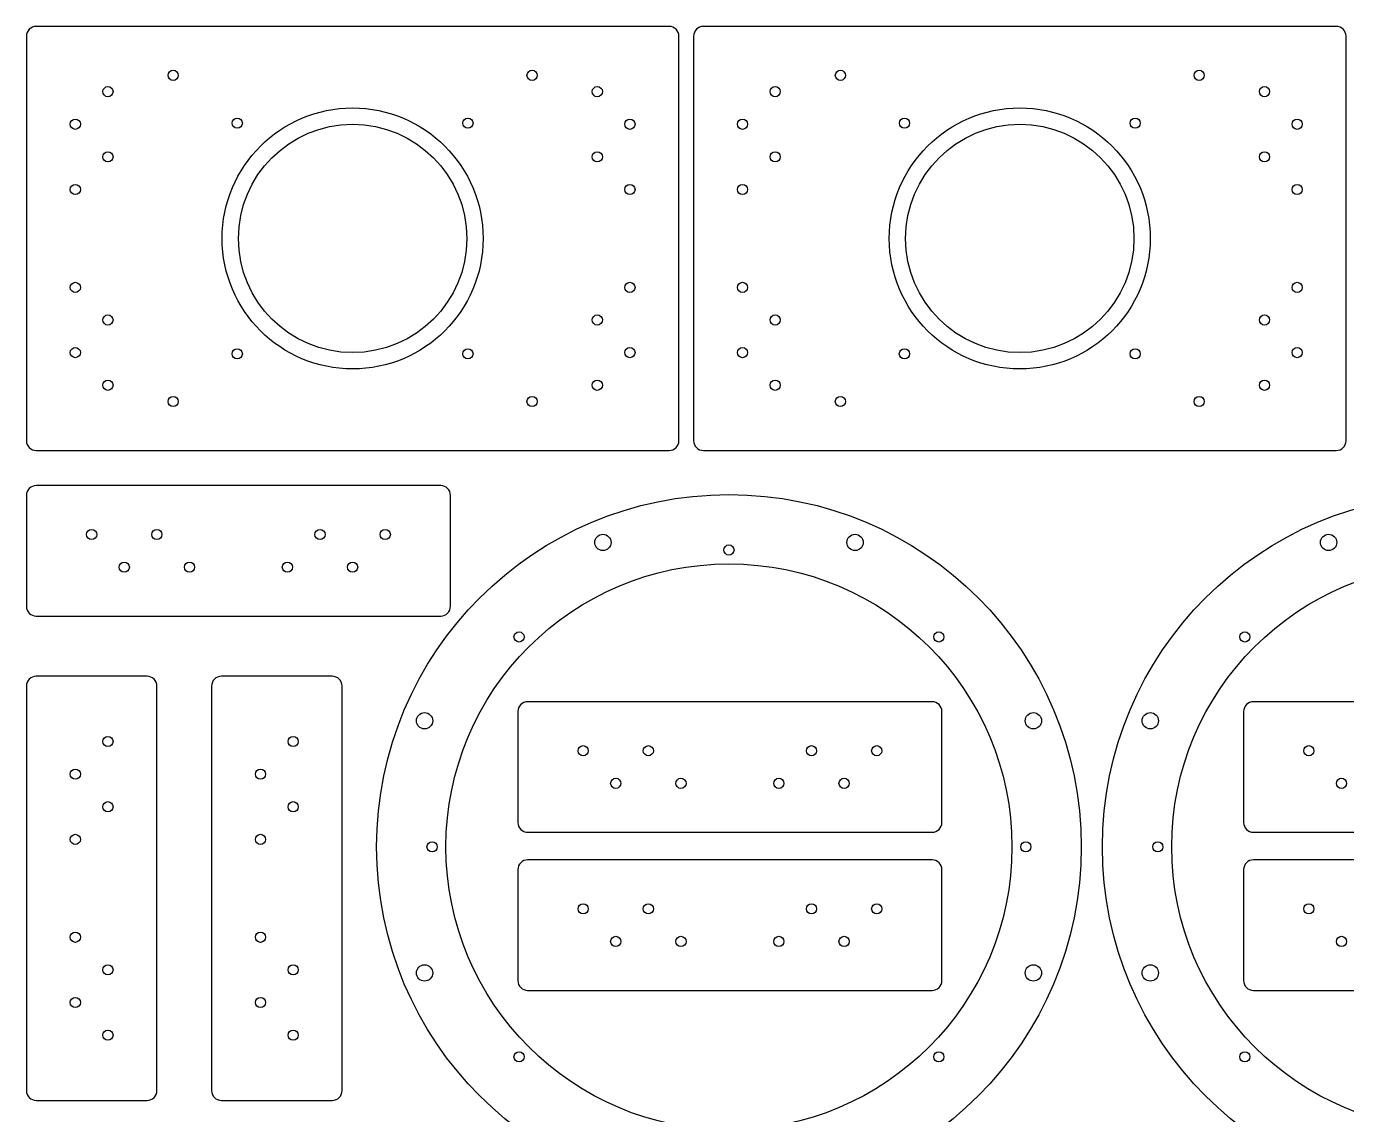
# Model space of a CAD drawing. Extents: x -101 to 1145, y -116 to 452.
# Drawn here: x -96.3 to 308.3, y 109.4 to 442.9 of the extents above; entities that cross this region are included whole.
import ezdxf

# ---------------------------------------------------------------- set-up
doc = ezdxf.new("R2010")
doc.units = 0
for name, color, linetype in [('b_Assambly_circle_and_2_parts_001_003', 7, 'CONTINUOUS'), ('b_Assambly_circle_and_2_parts_001_004', 7, 'CONTINUOUS'), ('b_plate_130x40x10_part_1_of_16_001_', 7, 'CONTINUOUS'), ('b_plate_130x40x10_part_1_of_16_001_001', 7, 'CONTINUOUS'), ('b_plate_130x40x10_part_1_of_16_001_002', 7, 'CONTINUOUS'), ('b_Plate_200x130_10_part1_and_part3_bottom_001_', 7, 'CONTINUOUS'), ('b_Plate_200x130x6_5__part2_bottom_cover_001_', 7, 'CONTINUOUS')]:
    doc.layers.add(name, color=color, linetype=linetype)

msp = doc.modelspace()

# ---------------------------------------------------------------- linework, layer by layer
at = {"layer": 'b_Assambly_circle_and_2_parts_001_003'}
for p, q in [((82.8576, 284.747, 0), (82.8576, 284.747, -10)), ((82.8576, 284.747, 0), (82.8576, 284.747, -10)), ((160.16, 284.747, 0), (160.16, 284.747, -10)), ((160.16, 284.747, 0), (160.16, 284.747, -10)), ((120.571, 282.435, 0), (120.571, 282.435, -10)), ((120.571, 282.435, 0), (120.571, 282.435, -10)), ((56.2244, 255.781, 0), (56.2244, 255.781, -10)), ((56.2244, 255.781, 0), (56.2244, 255.781, -10)), ((184.918, 255.781, 0), (184.918, 255.781, -10)), ((184.918, 255.781, 0), (184.918, 255.781, -10)), ((181.3, 235.912, -10), (57.2997, 235.912, -10)), ((181.3, 235.912), (57.2997, 235.912)), ((57.2997, 235.912, -10), (57.2997, 235.912)), ((181.3, 235.912, -10), (57.2997, 235.912, -10)), ((57.2997, 235.912, -10), (57.2997, 235.912)), ((181.3, 235.912), (57.2997, 235.912)), ((181.3, 235.912, -10), (181.3, 235.912)), ((181.3, 235.912, -10), (181.3, 235.912)), ((54.2997, 232.912, -10), (54.2997, 198.912, -10)), ((54.2997, 232.912), (54.2997, 198.912)), ((54.2997, 232.912, -10), (54.2997, 198.912, -10)), ((54.2997, 232.912, -10), (54.2997, 232.912)), ((54.2997, 232.912), (54.2997, 198.912)), ((54.2997, 232.912, -10), (54.2997, 232.912)), ((184.3, 198.912, -10), (184.3, 232.912, -10)), ((184.3, 198.912), (184.3, 232.912)), ((184.3, 198.912, -10), (184.3, 232.912, -10)), ((184.3, 232.912, -10), (184.3, 232.912)), ((184.3, 198.912), (184.3, 232.912)), ((184.3, 232.912, -10), (184.3, 232.912)), ((28.1968, 230.086, 0), (28.1968, 230.086, -10)), ((28.1968, 230.086, 0), (28.1968, 230.086, -10)), ((214.82, 230.086, 0), (214.82, 230.086, -10)), ((214.82, 230.086, 0), (214.82, 230.086, -10)), ((75.8622, 220.912, -10), (75.8622, 220.912)), ((75.8622, 220.912, -10), (75.8622, 220.912)), ((95.8622, 220.912, -10), (95.8622, 220.912)), ((95.8622, 220.912, -10), (95.8622, 220.912)), ((145.862, 220.912, -10), (145.862, 220.912)), ((145.862, 220.912, -10), (145.862, 220.912)), ((165.862, 220.912, -10), (165.862, 220.912)), ((165.862, 220.912, -10), (165.862, 220.912)), ((85.8622, 210.912, -10), (85.8622, 210.912)), ((85.8622, 210.912, -10), (85.8622, 210.912)), ((105.862, 210.912, -10), (105.862, 210.912)), ((105.862, 210.912, -10), (105.862, 210.912)), ((135.862, 210.912, -10), (135.862, 210.912)), ((135.862, 210.912, -10), (135.862, 210.912)), ((155.862, 210.912, -10), (155.862, 210.912)), ((155.862, 210.912, -10), (155.862, 210.912)), ((54.2997, 198.912, -10), (54.2997, 198.912)), ((54.2997, 198.912, -10), (54.2997, 198.912)), ((184.3, 198.912, -10), (184.3, 198.912)), ((184.3, 198.912, -10), (184.3, 198.912)), ((57.2997, 195.912, -10), (181.3, 195.912, -10)), ((57.2997, 195.912, -10), (57.2997, 195.912)), ((57.2997, 195.912), (181.3, 195.912)), ((57.2997, 195.912, -10), (181.3, 195.912, -10)), ((57.2997, 195.912, -10), (57.2997, 195.912)), ((57.2997, 195.912), (181.3, 195.912)), ((181.3, 195.912, -10), (181.3, 195.912)), ((181.3, 195.912, -10), (181.3, 195.912)), ((29.5711, 191.435, 0), (29.5711, 191.435, -10)), ((29.5711, 191.435, 0), (29.5711, 191.435, -10)), ((205.759, 191.435, 0), (205.759, 191.435, -10)), ((205.759, 191.435, 0), (205.759, 191.435, -10)), ((211.571, 191.435, 0), (211.571, 191.435, -10)), ((211.571, 191.435, 0), (211.571, 191.435, -10)), ((227.009, 191.435, 0), (227.009, 191.435, -10)), ((227.009, 191.435, 0), (227.009, 191.435, -10)), ((181.3, 187.449, -10), (57.2997, 187.449, -10)), ((181.3, 187.449), (57.2997, 187.449)), ((57.2997, 187.449, -10), (57.2997, 187.449)), ((181.3, 187.449, -10), (57.2997, 187.449, -10)), ((57.2997, 187.449, -10), (57.2997, 187.449)), ((181.3, 187.449), (57.2997, 187.449)), ((181.3, 187.449, -10), (181.3, 187.449)), ((181.3, 187.449, -10), (181.3, 187.449)), ((54.2997, 184.449, -10), (54.2997, 150.449, -10)), ((54.2997, 184.449), (54.2997, 150.449)), ((54.2997, 184.449, -10), (54.2997, 150.449, -10)), ((54.2997, 184.449, -10), (54.2997, 184.449)), ((54.2997, 184.449), (54.2997, 150.449)), ((54.2997, 184.449, -10), (54.2997, 184.449)), ((184.3, 150.449, -10), (184.3, 184.449, -10)), ((184.3, 150.449), (184.3, 184.449)), ((184.3, 150.449, -10), (184.3, 184.449, -10)), ((184.3, 184.449, -10), (184.3, 184.449)), ((184.3, 150.449), (184.3, 184.449)), ((184.3, 184.449, -10), (184.3, 184.449)), ((75.8622, 172.449, -10), (75.8622, 172.449)), ((75.8622, 172.449, -10), (75.8622, 172.449)), ((95.8622, 172.449, -10), (95.8622, 172.449)), ((95.8622, 172.449, -10), (95.8622, 172.449)), ((145.862, 172.449, -10), (145.862, 172.449)), ((145.862, 172.449, -10), (145.862, 172.449)), ((165.862, 172.449, -10), (165.862, 172.449)), ((165.862, 172.449, -10), (165.862, 172.449)), ((85.8622, 162.449, -10), (85.8622, 162.449)), ((85.8622, 162.449, -10), (85.8622, 162.449)), ((105.862, 162.449, -10), (105.862, 162.449)), ((105.862, 162.449, -10), (105.862, 162.449)), ((135.862, 162.449, -10), (135.862, 162.449)), ((135.862, 162.449, -10), (135.862, 162.449)), ((155.862, 162.449, -10), (155.862, 162.449)), ((155.862, 162.449, -10), (155.862, 162.449)), ((28.1968, 152.784, 0), (28.1968, 152.784, -10)), ((28.1968, 152.784, 0), (28.1968, 152.784, -10)), ((54.2997, 150.449, -10), (54.2997, 150.449)), ((54.2997, 150.449, -10), (54.2997, 150.449)), ((184.3, 150.449, -10), (184.3, 150.449)), ((184.3, 150.449, -10), (184.3, 150.449)), ((214.82, 152.784, 0), (214.82, 152.784, -10)), ((214.82, 152.784, 0), (214.82, 152.784, -10)), ((57.2997, 147.449, -10), (181.3, 147.449, -10)), ((57.2997, 147.449, -10), (57.2997, 147.449)), ((57.2997, 147.449), (181.3, 147.449)), ((57.2997, 147.449, -10), (181.3, 147.449, -10)), ((57.2997, 147.449, -10), (57.2997, 147.449)), ((57.2997, 147.449), (181.3, 147.449)), ((181.3, 147.449, -10), (181.3, 147.449)), ((181.3, 147.449, -10), (181.3, 147.449)), ((56.2244, 127.088, 0), (56.2244, 127.088, -10)), ((56.2244, 127.088, 0), (56.2244, 127.088, -10)), ((184.918, 127.088, 0), (184.918, 127.088, -10)), ((184.918, 127.088, 0), (184.918, 127.088, -10))]:
    msp.add_line(p, q, dxfattribs=at)
for centre, radius in [((119.009, 191.435), 108), ((119.009, 191.435), 108), ((119.009, 191.435), 108), ((119.009, 191.435), 108), ((80.3576, 284.747), 2.5), ((80.3576, 284.747), 2.5), ((80.3576, 284.747), 2.5), ((80.3576, 284.747), 2.5), ((119.009, 282.435), 1.5625), ((119.009, 282.435), 1.5625), ((119.009, 282.435), 1.5625), ((119.009, 282.435), 1.5625), ((157.66, 284.747), 2.5), ((157.66, 284.747), 2.5), ((157.66, 284.747), 2.5), ((157.66, 284.747), 2.5), ((119.009, 191.435), 86.75), ((119.009, 191.435), 86.75), ((119.009, 191.435), 86.75), ((119.009, 191.435), 86.75), ((54.6619, 255.781), 1.5625), ((54.6619, 255.781), 1.5625), ((54.6619, 255.781), 1.5625), ((54.6619, 255.781), 1.5625), ((183.355, 255.781), 1.5625), ((183.355, 255.781), 1.5625), ((183.355, 255.781), 1.5625), ((183.355, 255.781), 1.5625), ((25.6968, 230.086), 2.5), ((25.6968, 230.086), 2.5), ((25.6968, 230.086), 2.5), ((25.6968, 230.086), 2.5), ((212.32, 230.086), 2.5), ((212.32, 230.086), 2.5), ((212.32, 230.086), 2.5), ((212.32, 230.086), 2.5), ((74.2997, 220.912), 1.5625), ((74.2997, 220.912), 1.5625), ((74.2997, 220.912), 1.5625), ((74.2997, 220.912), 1.5625), ((94.2997, 220.912), 1.5625), ((94.2997, 220.912), 1.5625), ((94.2997, 220.912), 1.5625), ((94.2997, 220.912), 1.5625), ((144.3, 220.912), 1.5625), ((144.3, 220.912), 1.5625), ((144.3, 220.912), 1.5625), ((144.3, 220.912), 1.5625), ((164.3, 220.912), 1.5625), ((164.3, 220.912), 1.5625), ((164.3, 220.912), 1.5625), ((164.3, 220.912), 1.5625), ((84.2997, 210.912), 1.5625), ((84.2997, 210.912), 1.5625), ((84.2997, 210.912), 1.5625), ((84.2997, 210.912), 1.5625), ((104.3, 210.912), 1.5625), ((104.3, 210.912), 1.5625), ((104.3, 210.912), 1.5625), ((104.3, 210.912), 1.5625), ((134.3, 210.912), 1.5625), ((134.3, 210.912), 1.5625), ((134.3, 210.912), 1.5625), ((134.3, 210.912), 1.5625), ((154.3, 210.912), 1.5625), ((154.3, 210.912), 1.5625), ((154.3, 210.912), 1.5625), ((154.3, 210.912), 1.5625), ((28.0086, 191.435), 1.5625), ((28.0086, 191.435), 1.5625), ((28.0086, 191.435), 1.5625), ((28.0086, 191.435), 1.5625), ((210.009, 191.435), 1.5625), ((210.009, 191.435), 1.5625), ((210.009, 191.435), 1.5625), ((210.009, 191.435), 1.5625), ((74.2997, 172.449), 1.5625), ((74.2997, 172.449), 1.5625), ((74.2997, 172.449), 1.5625), ((74.2997, 172.449), 1.5625), ((94.2997, 172.449), 1.5625), ((94.2997, 172.449), 1.5625), ((94.2997, 172.449), 1.5625), ((94.2997, 172.449), 1.5625), ((144.3, 172.449), 1.5625), ((144.3, 172.449), 1.5625), ((144.3, 172.449), 1.5625), ((144.3, 172.449), 1.5625), ((164.3, 172.449), 1.5625), ((164.3, 172.449), 1.5625), ((164.3, 172.449), 1.5625), ((164.3, 172.449), 1.5625), ((84.2997, 162.449), 1.5625), ((84.2997, 162.449), 1.5625), ((84.2997, 162.449), 1.5625), ((84.2997, 162.449), 1.5625), ((104.3, 162.449), 1.5625), ((104.3, 162.449), 1.5625), ((104.3, 162.449), 1.5625), ((104.3, 162.449), 1.5625), ((134.3, 162.449), 1.5625), ((134.3, 162.449), 1.5625), ((134.3, 162.449), 1.5625), ((134.3, 162.449), 1.5625), ((154.3, 162.449), 1.5625), ((154.3, 162.449), 1.5625), ((154.3, 162.449), 1.5625), ((154.3, 162.449), 1.5625), ((25.6968, 152.784), 2.5), ((25.6968, 152.784), 2.5), ((25.6968, 152.784), 2.5), ((25.6968, 152.784), 2.5), ((212.32, 152.784), 2.5), ((212.32, 152.784), 2.5), ((212.32, 152.784), 2.5), ((212.32, 152.784), 2.5), ((54.6619, 127.088), 1.5625), ((54.6619, 127.088), 1.5625), ((54.6619, 127.088), 1.5625), ((54.6619, 127.088), 1.5625), ((183.355, 127.088), 1.5625), ((183.355, 127.088), 1.5625), ((183.355, 127.088), 1.5625), ((183.355, 127.088), 1.5625)]:
    msp.add_circle(centre, radius, dxfattribs=at)
for centre, start, end in [((57.2997, 232.912, -10), 90, 180), ((57.2997, 232.912), 90, 180), ((57.2997, 232.912, -10), 90, 180), ((57.2997, 232.912), 90, 180), ((181.3, 232.912, -10), 0, 90), ((181.3, 232.912), 0, 90), ((181.3, 232.912, -10), 0, 90), ((181.3, 232.912), 0, 90), ((57.2997, 198.912, -10), 180, -90), ((57.2997, 198.912, -10), 180, -90), ((57.2997, 198.912), 180, -90), ((57.2997, 198.912), 180, -90), ((181.3, 198.912, -10), -90, 0), ((181.3, 198.912, -10), -90, 0), ((181.3, 198.912), -90, 0), ((181.3, 198.912), -90, 0), ((57.2997, 184.449, -10), 90, 180), ((57.2997, 184.449), 90, 180), ((57.2997, 184.449, -10), 90, 180), ((57.2997, 184.449), 90, 180), ((181.3, 184.449, -10), 0, 90), ((181.3, 184.449), 0, 90), ((181.3, 184.449, -10), 0, 90), ((181.3, 184.449), 0, 90), ((57.2997, 150.449, -10), 180, -90), ((57.2997, 150.449, -10), 180, -90), ((57.2997, 150.449), 180, -90), ((57.2997, 150.449), 180, -90), ((181.3, 150.449, -10), -90, 0), ((181.3, 150.449, -10), -90, 0), ((181.3, 150.449), -90, 0), ((181.3, 150.449), -90, 0)]:
    msp.add_arc(centre, 3, start, end, dxfattribs=at)
at = {"layer": 'b_Assambly_circle_and_2_parts_001_004'}
for p, q in [((305.33, 284.747, 0), (305.33, 284.747, -10)), ((305.33, 284.747, 0), (305.33, 284.747, -10)), ((278.697, 255.781, 0), (278.697, 255.781, -10)), ((278.697, 255.781, 0), (278.697, 255.781, -10)), ((403.772, 235.912, -10), (279.772, 235.912, -10)), ((403.772, 235.912, 0), (279.772, 235.912, 0)), ((279.772, 235.912, -10), (279.772, 235.912, 0)), ((403.772, 235.912, -10), (279.772, 235.912, -10)), ((279.772, 235.912, -10), (279.772, 235.912, 0)), ((403.772, 235.912, 0), (279.772, 235.912, 0)), ((276.772, 232.912, -10), (276.772, 198.912, -10)), ((276.772, 232.912, 0), (276.772, 198.912, 0)), ((276.772, 232.912, -10), (276.772, 198.912, -10)), ((276.772, 232.912, -10), (276.772, 232.912, 0)), ((276.772, 232.912, 0), (276.772, 198.912, 0)), ((276.772, 232.912, -10), (276.772, 232.912, 0)), ((250.669, 230.086, 0), (250.669, 230.086, -10)), ((250.669, 230.086, 0), (250.669, 230.086, -10)), ((298.335, 220.912, -10), (298.335, 220.912, 0)), ((298.335, 220.912, -10), (298.335, 220.912, 0)), ((276.772, 198.912, -10), (276.772, 198.912, 0)), ((276.772, 198.912, -10), (276.772, 198.912, 0)), ((279.772, 195.912, -10), (403.772, 195.912, -10)), ((279.772, 195.912, -10), (279.772, 195.912, 0)), ((279.772, 195.912, 0), (403.772, 195.912, 0)), ((279.772, 195.912, -10), (403.772, 195.912, -10)), ((279.772, 195.912, -10), (279.772, 195.912, 0)), ((279.772, 195.912, 0), (403.772, 195.912, 0)), ((252.044, 191.435, 0), (252.044, 191.435, -10)), ((252.044, 191.435, 0), (252.044, 191.435, -10)), ((403.772, 187.449, -10), (279.772, 187.449, -10)), ((403.772, 187.449, 0), (279.772, 187.449, 0)), ((279.772, 187.449, -10), (279.772, 187.449, 0)), ((403.772, 187.449, -10), (279.772, 187.449, -10)), ((279.772, 187.449, -10), (279.772, 187.449, 0)), ((403.772, 187.449, 0), (279.772, 187.449, 0)), ((276.772, 184.449, -10), (276.772, 150.449, -10)), ((276.772, 184.449, 0), (276.772, 150.449, 0)), ((276.772, 184.449, -10), (276.772, 150.449, -10)), ((276.772, 184.449, -10), (276.772, 184.449, 0)), ((276.772, 184.449, 0), (276.772, 150.449, 0)), ((276.772, 184.449, -10), (276.772, 184.449, 0)), ((298.335, 172.449, -10), (298.335, 172.449, 0)), ((298.335, 172.449, -10), (298.335, 172.449, 0)), ((250.669, 152.784, 0), (250.669, 152.784, -10)), ((250.669, 152.784, 0), (250.669, 152.784, -10)), ((276.772, 150.449, -10), (276.772, 150.449, 0)), ((276.772, 150.449, -10), (276.772, 150.449, 0)), ((279.772, 147.449, -10), (403.772, 147.449, -10)), ((279.772, 147.449, -10), (279.772, 147.449, 0)), ((279.772, 147.449, 0), (403.772, 147.449, 0)), ((279.772, 147.449, -10), (403.772, 147.449, -10)), ((279.772, 147.449, -10), (279.772, 147.449, 0)), ((279.772, 147.449, 0), (403.772, 147.449, 0)), ((278.697, 127.088, 0), (278.697, 127.088, -10)), ((278.697, 127.088, 0), (278.697, 127.088, -10))]:
    msp.add_line(p, q, dxfattribs=at)
for centre, radius in [((341.481, 191.435), 108), ((341.481, 191.435), 108), ((341.481, 191.435), 108), ((341.481, 191.435), 108), ((302.83, 284.747), 2.5), ((302.83, 284.747), 2.5), ((302.83, 284.747), 2.5), ((302.83, 284.747), 2.5), ((341.481, 191.435), 86.75), ((341.481, 191.435), 86.75), ((341.481, 191.435), 86.75), ((341.481, 191.435), 86.75), ((277.135, 255.781), 1.5625), ((277.135, 255.781), 1.5625), ((277.135, 255.781), 1.5625), ((277.135, 255.781), 1.5625), ((248.169, 230.086), 2.5), ((248.169, 230.086), 2.5), ((248.169, 230.086), 2.5), ((248.169, 230.086), 2.5), ((296.772, 220.912), 1.5625), ((296.772, 220.912), 1.5625), ((296.772, 220.912), 1.5625), ((296.772, 220.912), 1.5625), ((306.772, 210.912), 1.5625), ((306.772, 210.912), 1.5625), ((306.772, 210.912), 1.5625), ((306.772, 210.912), 1.5625), ((250.481, 191.435), 1.5625), ((250.481, 191.435), 1.5625), ((250.481, 191.435), 1.5625), ((250.481, 191.435), 1.5625), ((296.772, 172.449), 1.5625), ((296.772, 172.449), 1.5625), ((296.772, 172.449), 1.5625), ((296.772, 172.449), 1.5625), ((306.772, 162.449), 1.5625), ((306.772, 162.449), 1.5625), ((306.772, 162.449), 1.5625), ((306.772, 162.449), 1.5625), ((248.169, 152.784), 2.5), ((248.169, 152.784), 2.5), ((248.169, 152.784), 2.5), ((248.169, 152.784), 2.5), ((277.135, 127.088), 1.5625), ((277.135, 127.088), 1.5625), ((277.135, 127.088), 1.5625), ((277.135, 127.088), 1.5625)]:
    msp.add_circle(centre, radius, dxfattribs=at)
for centre, start, end in [((279.772, 232.912, -10), 90, 180), ((279.772, 232.912, 0), 90, 180), ((279.772, 232.912, -10), 90, 180), ((279.772, 232.912, 0), 90, 180), ((279.772, 198.912, -10), 180, -90), ((279.772, 198.912, -10), 180, -90), ((279.772, 198.912, 0), 180, -90), ((279.772, 198.912, 0), 180, -90), ((279.772, 184.449, -10), 90, 180), ((279.772, 184.449, 0), 90, 180), ((279.772, 184.449, -10), 90, 180), ((279.772, 184.449, 0), 90, 180), ((279.772, 150.449, -10), 180, -90), ((279.772, 150.449, -10), 180, -90), ((279.772, 150.449, 0), 180, -90), ((279.772, 150.449, 0), 180, -90)]:
    msp.add_arc(centre, 3, start, end, dxfattribs=at)
at = {"layer": 'b_plate_130x40x10_part_1_of_16_001_'}
for p, q in [((-2.57408, 243.732, -10), (-36.5741, 243.732, -10)), ((-36.5741, 243.732, -10), (-36.5741, 243.732)), ((-2.57408, 243.732), (-36.5741, 243.732)), ((-2.57408, 243.732, -10), (-36.5741, 243.732, -10)), ((-36.5741, 243.732, -10), (-36.5741, 243.732)), ((-2.57408, 243.732), (-36.5741, 243.732)), ((-2.57408, 243.732, -10), (-2.57408, 243.732)), ((-2.57408, 243.732, -10), (-2.57408, 243.732)), ((-39.5741, 240.732, -10), (-39.5741, 116.732, -10)), ((-39.5741, 240.732, -10), (-39.5741, 240.732)), ((-39.5741, 240.732), (-39.5741, 116.732)), ((-39.5741, 240.732, -10), (-39.5741, 116.732, -10)), ((-39.5741, 240.732, -10), (-39.5741, 240.732)), ((-39.5741, 240.732), (-39.5741, 116.732)), ((0.42592, 116.732, -10), (0.42592, 240.732, -10)), ((0.42592, 116.732), (0.42592, 240.732)), ((0.42592, 240.732, -10), (0.42592, 240.732)), ((0.42592, 116.732, -10), (0.42592, 240.732, -10)), ((0.42592, 240.732, -10), (0.42592, 240.732)), ((0.42592, 116.732), (0.42592, 240.732)), ((-14.5741, 222.17, -10), (-14.5741, 222.17)), ((-14.5741, 222.17, -10), (-14.5741, 222.17)), ((-24.5741, 212.17, -10), (-24.5741, 212.17)), ((-24.5741, 212.17, -10), (-24.5741, 212.17)), ((-14.5741, 202.17, -10), (-14.5741, 202.17)), ((-14.5741, 202.17, -10), (-14.5741, 202.17)), ((-24.5741, 192.17, -10), (-24.5741, 192.17)), ((-24.5741, 192.17, -10), (-24.5741, 192.17)), ((-24.5741, 162.17, -10), (-24.5741, 162.17)), ((-24.5741, 162.17, -10), (-24.5741, 162.17)), ((-14.5741, 152.17, -10), (-14.5741, 152.17)), ((-14.5741, 152.17, -10), (-14.5741, 152.17)), ((-24.5741, 142.17, -10), (-24.5741, 142.17)), ((-24.5741, 142.17, -10), (-24.5741, 142.17)), ((-14.5741, 132.17, -10), (-14.5741, 132.17)), ((-14.5741, 132.17, -10), (-14.5741, 132.17)), ((-39.5741, 116.732, -10), (-39.5741, 116.732)), ((-39.5741, 116.732, -10), (-39.5741, 116.732)), ((-36.5741, 113.732, -10), (-2.57408, 113.732, -10)), ((-36.5741, 113.732, -10), (-36.5741, 113.732)), ((-36.5741, 113.732), (-2.57408, 113.732)), ((-36.5741, 113.732, -10), (-2.57408, 113.732, -10)), ((-36.5741, 113.732, -10), (-36.5741, 113.732)), ((-36.5741, 113.732), (-2.57408, 113.732)), ((-2.57408, 113.732, -10), (-2.57408, 113.732)), ((-2.57408, 113.732, -10), (-2.57408, 113.732)), ((0.42592, 116.732, -10), (0.42592, 116.732)), ((0.42592, 116.732, -10), (0.42592, 116.732))]:
    msp.add_line(p, q, dxfattribs=at)
for centre in [(-14.5741, 223.732), (-14.5741, 223.732), (-14.5741, 223.732), (-14.5741, 223.732), (-24.5741, 213.732), (-24.5741, 213.732), (-24.5741, 213.732), (-24.5741, 213.732), (-14.5741, 203.732), (-14.5741, 203.732), (-14.5741, 203.732), (-14.5741, 203.732), (-24.5741, 193.732), (-24.5741, 193.732), (-24.5741, 193.732), (-24.5741, 193.732), (-24.5741, 163.732), (-24.5741, 163.732), (-24.5741, 163.732), (-24.5741, 163.732), (-14.5741, 153.732), (-14.5741, 153.732), (-14.5741, 153.732), (-14.5741, 153.732), (-24.5741, 143.732), (-24.5741, 143.732), (-24.5741, 143.732), (-24.5741, 143.732), (-14.5741, 133.732), (-14.5741, 133.732), (-14.5741, 133.732), (-14.5741, 133.732)]:
    msp.add_circle(centre, 1.5625, dxfattribs=at)
for centre, start, end in [((-36.5741, 240.732, -10), 90, 180), ((-36.5741, 240.732, -10), 90, 180), ((-36.5741, 240.732), 90, 180), ((-36.5741, 240.732), 90, 180), ((-2.57408, 240.732, -10), 0, 90), ((-2.57408, 240.732), 0, 90), ((-2.57408, 240.732, -10), 0, 90), ((-2.57408, 240.732), 0, 90), ((-36.5741, 116.732, -10), 180, -90), ((-36.5741, 116.732, -10), 180, -90), ((-36.5741, 116.732), 180, -90), ((-36.5741, 116.732), 180, -90), ((-2.57408, 116.732, -10), -90, 0), ((-2.57408, 116.732), -90, 0), ((-2.57408, 116.732, -10), -90, 0), ((-2.57408, 116.732), -90, 0)]:
    msp.add_arc(centre, 3, start, end, dxfattribs=at)
at = {"layer": 'b_plate_130x40x10_part_1_of_16_001_001'}
for p, q in [((-59.3445, 243.732, -10), (-93.3445, 243.732, -10)), ((-93.3445, 243.732, -10), (-93.3445, 243.732)), ((-59.3445, 243.732), (-93.3445, 243.732)), ((-59.3445, 243.732, -10), (-93.3445, 243.732, -10)), ((-93.3445, 243.732, -10), (-93.3445, 243.732)), ((-59.3445, 243.732), (-93.3445, 243.732)), ((-59.3445, 243.732, -10), (-59.3445, 243.732)), ((-59.3445, 243.732, -10), (-59.3445, 243.732)), ((-96.3445, 240.732, -10), (-96.3445, 116.732, -10)), ((-96.3445, 240.732, -10), (-96.3445, 240.732)), ((-96.3445, 240.732), (-96.3445, 116.732)), ((-96.3445, 240.732, -10), (-96.3445, 116.732, -10)), ((-96.3445, 240.732, -10), (-96.3445, 240.732)), ((-96.3445, 240.732), (-96.3445, 116.732)), ((-56.3445, 116.732, -10), (-56.3445, 240.732, -10)), ((-56.3445, 116.732), (-56.3445, 240.732)), ((-56.3445, 240.732, -10), (-56.3445, 240.732)), ((-56.3445, 116.732, -10), (-56.3445, 240.732, -10)), ((-56.3445, 240.732, -10), (-56.3445, 240.732)), ((-56.3445, 116.732), (-56.3445, 240.732)), ((-71.3445, 222.17, -10), (-71.3445, 222.17)), ((-71.3445, 222.17, -10), (-71.3445, 222.17)), ((-81.3445, 212.17, -10), (-81.3445, 212.17)), ((-81.3445, 212.17, -10), (-81.3445, 212.17)), ((-71.3445, 202.17, -10), (-71.3445, 202.17)), ((-71.3445, 202.17, -10), (-71.3445, 202.17)), ((-81.3445, 192.17, -10), (-81.3445, 192.17)), ((-81.3445, 192.17, -10), (-81.3445, 192.17)), ((-81.3445, 162.17, -10), (-81.3445, 162.17)), ((-81.3445, 162.17, -10), (-81.3445, 162.17)), ((-71.3445, 152.17, -10), (-71.3445, 152.17)), ((-71.3445, 152.17, -10), (-71.3445, 152.17)), ((-81.3445, 142.17, -10), (-81.3445, 142.17)), ((-81.3445, 142.17, -10), (-81.3445, 142.17)), ((-71.3445, 132.17, -10), (-71.3445, 132.17)), ((-71.3445, 132.17, -10), (-71.3445, 132.17)), ((-96.3445, 116.732, -10), (-96.3445, 116.732)), ((-96.3445, 116.732, -10), (-96.3445, 116.732)), ((-93.3445, 113.732, -10), (-59.3445, 113.732, -10)), ((-93.3445, 113.732, -10), (-93.3445, 113.732)), ((-93.3445, 113.732), (-59.3445, 113.732)), ((-93.3445, 113.732, -10), (-59.3445, 113.732, -10)), ((-93.3445, 113.732, -10), (-93.3445, 113.732)), ((-93.3445, 113.732), (-59.3445, 113.732)), ((-59.3445, 113.732, -10), (-59.3445, 113.732)), ((-59.3445, 113.732, -10), (-59.3445, 113.732)), ((-56.3445, 116.732, -10), (-56.3445, 116.732)), ((-56.3445, 116.732, -10), (-56.3445, 116.732))]:
    msp.add_line(p, q, dxfattribs=at)
for centre in [(-71.3445, 223.732), (-71.3445, 223.732), (-71.3445, 223.732), (-71.3445, 223.732), (-81.3445, 213.732), (-81.3445, 213.732), (-81.3445, 213.732), (-81.3445, 213.732), (-71.3445, 203.732), (-71.3445, 203.732), (-71.3445, 203.732), (-71.3445, 203.732), (-81.3445, 193.732), (-81.3445, 193.732), (-81.3445, 193.732), (-81.3445, 193.732), (-81.3445, 163.732), (-81.3445, 163.732), (-81.3445, 163.732), (-81.3445, 163.732), (-71.3445, 153.732), (-71.3445, 153.732), (-71.3445, 153.732), (-71.3445, 153.732), (-81.3445, 143.732), (-81.3445, 143.732), (-81.3445, 143.732), (-81.3445, 143.732), (-71.3445, 133.732), (-71.3445, 133.732), (-71.3445, 133.732), (-71.3445, 133.732)]:
    msp.add_circle(centre, 1.5625, dxfattribs=at)
for centre, start, end in [((-93.3445, 240.732, -10), 90, 180), ((-93.3445, 240.732, -10), 90, 180), ((-93.3445, 240.732), 90, 180), ((-93.3445, 240.732), 90, 180), ((-59.3445, 240.732, -10), 0, 90), ((-59.3445, 240.732), 0, 90), ((-59.3445, 240.732, -10), 0, 90), ((-59.3445, 240.732), 0, 90), ((-93.3445, 116.732, -10), 180, -90), ((-93.3445, 116.732, -10), 180, -90), ((-93.3445, 116.732), 180, -90), ((-93.3445, 116.732), 180, -90), ((-59.3445, 116.732, -10), -90, 0), ((-59.3445, 116.732), -90, 0), ((-59.3445, 116.732, -10), -90, 0), ((-59.3445, 116.732), -90, 0)]:
    msp.add_arc(centre, 3, start, end, dxfattribs=at)
at = {"layer": 'b_plate_130x40x10_part_1_of_16_001_002'}
for p, q in [((30.6555, 302.188, -10), (-93.3445, 302.188, -10)), ((30.6555, 302.188), (-93.3445, 302.188)), ((-93.3445, 302.188, -10), (-93.3445, 302.188)), ((30.6555, 302.188, -10), (-93.3445, 302.188, -10)), ((-93.3445, 302.188, -10), (-93.3445, 302.188)), ((30.6555, 302.188), (-93.3445, 302.188)), ((30.6555, 302.188, -10), (30.6555, 302.188)), ((30.6555, 302.188, -10), (30.6555, 302.188)), ((-96.3445, 299.188, -10), (-96.3445, 265.188, -10)), ((-96.3445, 299.188), (-96.3445, 265.188)), ((-96.3445, 299.188, -10), (-96.3445, 265.188, -10)), ((-96.3445, 299.188, -10), (-96.3445, 299.188)), ((-96.3445, 299.188), (-96.3445, 265.188)), ((-96.3445, 299.188, -10), (-96.3445, 299.188)), ((33.6555, 265.188, -10), (33.6555, 299.188, -10)), ((33.6555, 265.188), (33.6555, 299.188)), ((33.6555, 265.188, -10), (33.6555, 299.188, -10)), ((33.6555, 299.188, -10), (33.6555, 299.188)), ((33.6555, 265.188), (33.6555, 299.188)), ((33.6555, 299.188, -10), (33.6555, 299.188)), ((-74.782, 287.188, -10), (-74.782, 287.188)), ((-74.782, 287.188, -10), (-74.782, 287.188)), ((-54.782, 287.188, -10), (-54.782, 287.188)), ((-54.782, 287.188, -10), (-54.782, 287.188)), ((-4.78196, 287.188, -10), (-4.78196, 287.188)), ((-4.78196, 287.188, -10), (-4.78196, 287.188)), ((15.218, 287.188, -10), (15.218, 287.188)), ((15.218, 287.188, -10), (15.218, 287.188)), ((-64.782, 277.188, -10), (-64.782, 277.188)), ((-64.782, 277.188, -10), (-64.782, 277.188)), ((-44.782, 277.188, -10), (-44.782, 277.188)), ((-44.782, 277.188, -10), (-44.782, 277.188)), ((-14.782, 277.188, -10), (-14.782, 277.188)), ((-14.782, 277.188, -10), (-14.782, 277.188)), ((5.21804, 277.188, -10), (5.21804, 277.188)), ((5.21804, 277.188, -10), (5.21804, 277.188)), ((-96.3445, 265.188, -10), (-96.3445, 265.188)), ((-96.3445, 265.188, -10), (-96.3445, 265.188)), ((33.6555, 265.188, -10), (33.6555, 265.188)), ((33.6555, 265.188, -10), (33.6555, 265.188)), ((-93.3445, 262.188, -10), (30.6555, 262.188, -10)), ((-93.3445, 262.188, -10), (-93.3445, 262.188)), ((-93.3445, 262.188), (30.6555, 262.188)), ((-93.3445, 262.188, -10), (30.6555, 262.188, -10)), ((-93.3445, 262.188, -10), (-93.3445, 262.188)), ((-93.3445, 262.188), (30.6555, 262.188)), ((30.6555, 262.188, -10), (30.6555, 262.188)), ((30.6555, 262.188, -10), (30.6555, 262.188))]:
    msp.add_line(p, q, dxfattribs=at)
for centre in [(-76.3445, 287.188), (-76.3445, 287.188), (-76.3445, 287.188), (-76.3445, 287.188), (-56.3445, 287.188), (-56.3445, 287.188), (-56.3445, 287.188), (-56.3445, 287.188), (-6.34446, 287.188), (-6.34446, 287.188), (-6.34446, 287.188), (-6.34446, 287.188), (13.6555, 287.188), (13.6555, 287.188), (13.6555, 287.188), (13.6555, 287.188), (-66.3445, 277.188), (-66.3445, 277.188), (-66.3445, 277.188), (-66.3445, 277.188), (-46.3445, 277.188), (-46.3445, 277.188), (-46.3445, 277.188), (-46.3445, 277.188), (-16.3445, 277.188), (-16.3445, 277.188), (-16.3445, 277.188), (-16.3445, 277.188), (3.65554, 277.188), (3.65554, 277.188), (3.65554, 277.188), (3.65554, 277.188)]:
    msp.add_circle(centre, 1.5625, dxfattribs=at)
for centre, start, end in [((-93.3445, 299.188, -10), 90, 180), ((-93.3445, 299.188), 90, 180), ((-93.3445, 299.188, -10), 90, 180), ((-93.3445, 299.188), 90, 180), ((30.6555, 299.188, -10), 0, 90), ((30.6555, 299.188), 0, 90), ((30.6555, 299.188, -10), 0, 90), ((30.6555, 299.188), 0, 90), ((-93.3445, 265.188, -10), 180, -90), ((-93.3445, 265.188, -10), 180, -90), ((-93.3445, 265.188), 180, -90), ((-93.3445, 265.188), 180, -90), ((30.6555, 265.188, -10), -90, 0), ((30.6555, 265.188, -10), -90, 0), ((30.6555, 265.188), -90, 0), ((30.6555, 265.188), -90, 0)]:
    msp.add_arc(centre, 3, start, end, dxfattribs=at)
at = {"layer": 'b_Plate_200x130_10_part1_and_part3_bottom_001_'}
for p, q in [((100.656, 442.944, -10), (-93.3445, 442.944, -10)), ((100.656, 442.944), (-93.3445, 442.944)), ((-93.3445, 442.944, -10), (-93.3445, 442.944)), ((100.656, 442.944, -10), (-93.3445, 442.944, -10)), ((-93.3445, 442.944, -10), (-93.3445, 442.944)), ((100.656, 442.944), (-93.3445, 442.944)), ((100.656, 442.944, -10), (100.656, 442.944)), ((100.656, 442.944, -10), (100.656, 442.944)), ((-96.3445, 439.944, -10), (-96.3445, 315.944, -10)), ((-96.3445, 439.944), (-96.3445, 315.944)), ((-96.3445, 439.944, -10), (-96.3445, 315.944, -10)), ((-96.3445, 439.944, -10), (-96.3445, 439.944)), ((-96.3445, 439.944), (-96.3445, 315.944)), ((-96.3445, 439.944, -10), (-96.3445, 439.944)), ((103.656, 315.944, -10), (103.656, 439.944, -10)), ((103.656, 315.944), (103.656, 439.944)), ((103.656, 315.944, -10), (103.656, 439.944, -10)), ((103.656, 439.944, -10), (103.656, 439.944)), ((103.656, 315.944), (103.656, 439.944)), ((103.656, 439.944, -10), (103.656, 439.944)), ((-49.782, 427.944, -10), (-49.782, 427.944)), ((-49.782, 427.944, -10), (-49.782, 427.944)), ((60.218, 427.944, -10), (60.218, 427.944)), ((60.218, 427.944, -10), (60.218, 427.944)), ((-69.782, 422.944, -10), (-69.782, 422.944)), ((-69.782, 422.944, -10), (-69.782, 422.944)), ((80.218, 422.944, -10), (80.218, 422.944)), ((80.218, 422.944, -10), (80.218, 422.944)), ((-79.782, 412.944, -10), (-79.782, 412.944)), ((-79.782, 412.944, -10), (-79.782, 412.944)), ((-30.1373, 413.299, -10), (-30.1373, 413.299)), ((-30.1373, 413.299, -10), (-30.1373, 413.299)), ((40.5711, 413.282, -10), (40.5711, 413.282)), ((40.5711, 413.282, -10), (40.5711, 413.282)), ((90.218, 412.944, -10), (90.218, 412.944)), ((90.218, 412.944, -10), (90.218, 412.944)), ((-69.782, 402.944, -10), (-69.782, 402.944)), ((-69.782, 402.944, -10), (-69.782, 402.944)), ((80.218, 402.944, -10), (80.218, 402.944)), ((80.218, 402.944, -10), (80.218, 402.944)), ((-79.782, 392.944, -10), (-79.782, 392.944)), ((-79.782, 392.944, -10), (-79.782, 392.944)), ((90.218, 392.944, -10), (90.218, 392.944)), ((90.218, 392.944, -10), (90.218, 392.944)), ((38.6555, 377.944, -10), (38.6555, 377.944, -7.5)), ((38.6555, 377.944, -10), (38.6555, 377.944, -7.5)), ((43.6555, 377.944), (43.6555, 377.944, -7.5)), ((43.6555, 377.944), (43.6555, 377.944, -7.5)), ((-79.782, 362.944, -10), (-79.782, 362.944)), ((-79.782, 362.944, -10), (-79.782, 362.944)), ((90.218, 362.944, -10), (90.218, 362.944)), ((90.218, 362.944, -10), (90.218, 362.944)), ((-69.782, 352.944, -10), (-69.782, 352.944)), ((-69.782, 352.944, -10), (-69.782, 352.944)), ((80.218, 352.944, -10), (80.218, 352.944)), ((80.218, 352.944, -10), (80.218, 352.944)), ((-79.782, 342.944, -10), (-79.782, 342.944)), ((-79.782, 342.944, -10), (-79.782, 342.944)), ((-30.1542, 342.586, -10), (-30.1542, 342.586)), ((-30.1542, 342.586, -10), (-30.1542, 342.586)), ((40.5705, 342.577, -10), (40.5705, 342.577)), ((40.5705, 342.577, -10), (40.5705, 342.577)), ((90.218, 342.944, -10), (90.218, 342.944)), ((90.218, 342.944, -10), (90.218, 342.944)), ((-69.782, 332.944, -10), (-69.782, 332.944)), ((-69.782, 332.944, -10), (-69.782, 332.944)), ((80.218, 332.944, -10), (80.218, 332.944)), ((80.218, 332.944, -10), (80.218, 332.944)), ((-49.782, 327.944, -10), (-49.782, 327.944)), ((-49.782, 327.944, -10), (-49.782, 327.944)), ((60.218, 327.944, -10), (60.218, 327.944)), ((60.218, 327.944, -10), (60.218, 327.944)), ((-96.3445, 315.944, -10), (-96.3445, 315.944)), ((-96.3445, 315.944, -10), (-96.3445, 315.944)), ((103.656, 315.944, -10), (103.656, 315.944)), ((103.656, 315.944, -10), (103.656, 315.944)), ((-93.3445, 312.944, -10), (100.656, 312.944, -10)), ((-93.3445, 312.944, -10), (-93.3445, 312.944)), ((-93.3445, 312.944), (100.656, 312.944)), ((-93.3445, 312.944, -10), (100.656, 312.944, -10)), ((-93.3445, 312.944, -10), (-93.3445, 312.944)), ((-93.3445, 312.944), (100.656, 312.944)), ((100.656, 312.944, -10), (100.656, 312.944)), ((100.656, 312.944, -10), (100.656, 312.944))]:
    msp.add_line(p, q, dxfattribs=at)
for centre, radius in [((-51.3445, 427.944), 1.5625), ((-51.3445, 427.944), 1.5625), ((-51.3445, 427.944), 1.5625), ((-51.3445, 427.944), 1.5625), ((58.6555, 427.944), 1.5625), ((58.6555, 427.944), 1.5625), ((58.6555, 427.944), 1.5625), ((58.6555, 427.944), 1.5625), ((-71.3445, 422.944), 1.5625), ((-71.3445, 422.944), 1.5625), ((-71.3445, 422.944), 1.5625), ((-71.3445, 422.944), 1.5625), ((78.6555, 422.944), 1.5625), ((78.6555, 422.944), 1.5625), ((78.6555, 422.944), 1.5625), ((78.6555, 422.944), 1.5625), ((3.65554, 377.944), 40), ((3.65554, 377.944), 40), ((3.65554, 377.944), 40), ((3.65554, 377.944), 40), ((-81.3445, 412.944), 1.5625), ((-81.3445, 412.944), 1.5625), ((-81.3445, 412.944), 1.5625), ((-81.3445, 412.944), 1.5625), ((-31.6998, 413.299), 1.5625), ((-31.6998, 413.299), 1.5625), ((-31.6998, 413.299), 1.5625), ((-31.6998, 413.299), 1.5625), ((3.65554, 377.944), 35), ((3.65554, 377.944), 35), ((3.65554, 377.944), 35), ((3.65554, 377.944), 35), ((39.0086, 413.282), 1.5625), ((39.0086, 413.282), 1.5625), ((39.0086, 413.282), 1.5625), ((39.0086, 413.282), 1.5625), ((88.6555, 412.944), 1.5625), ((88.6555, 412.944), 1.5625), ((88.6555, 412.944), 1.5625), ((88.6555, 412.944), 1.5625), ((-71.3445, 402.944), 1.5625), ((-71.3445, 402.944), 1.5625), ((-71.3445, 402.944), 1.5625), ((-71.3445, 402.944), 1.5625), ((78.6555, 402.944), 1.5625), ((78.6555, 402.944), 1.5625), ((78.6555, 402.944), 1.5625), ((78.6555, 402.944), 1.5625), ((-81.3445, 392.944), 1.5625), ((-81.3445, 392.944), 1.5625), ((-81.3445, 392.944), 1.5625), ((-81.3445, 392.944), 1.5625), ((88.6555, 392.944), 1.5625), ((88.6555, 392.944), 1.5625), ((88.6555, 392.944), 1.5625), ((88.6555, 392.944), 1.5625), ((-81.3445, 362.944), 1.5625), ((-81.3445, 362.944), 1.5625), ((-81.3445, 362.944), 1.5625), ((-81.3445, 362.944), 1.5625), ((88.6555, 362.944), 1.5625), ((88.6555, 362.944), 1.5625), ((88.6555, 362.944), 1.5625), ((88.6555, 362.944), 1.5625), ((-71.3445, 352.944), 1.5625), ((-71.3445, 352.944), 1.5625), ((-71.3445, 352.944), 1.5625), ((-71.3445, 352.944), 1.5625), ((78.6555, 352.944), 1.5625), ((78.6555, 352.944), 1.5625), ((78.6555, 352.944), 1.5625), ((78.6555, 352.944), 1.5625), ((-81.3445, 342.944), 1.5625), ((-81.3445, 342.944), 1.5625), ((-81.3445, 342.944), 1.5625), ((-81.3445, 342.944), 1.5625), ((-31.7167, 342.586), 1.5625), ((-31.7167, 342.586), 1.5625), ((-31.7167, 342.586), 1.5625), ((-31.7167, 342.586), 1.5625), ((39.008, 342.577), 1.5625), ((39.008, 342.577), 1.5625), ((39.008, 342.577), 1.5625), ((39.008, 342.577), 1.5625), ((88.6555, 342.944), 1.5625), ((88.6555, 342.944), 1.5625), ((88.6555, 342.944), 1.5625), ((88.6555, 342.944), 1.5625), ((-71.3445, 332.944), 1.5625), ((-71.3445, 332.944), 1.5625), ((-71.3445, 332.944), 1.5625), ((-71.3445, 332.944), 1.5625), ((78.6555, 332.944), 1.5625), ((78.6555, 332.944), 1.5625), ((78.6555, 332.944), 1.5625), ((78.6555, 332.944), 1.5625), ((-51.3445, 327.944), 1.5625), ((-51.3445, 327.944), 1.5625), ((-51.3445, 327.944), 1.5625), ((-51.3445, 327.944), 1.5625), ((58.6555, 327.944), 1.5625), ((58.6555, 327.944), 1.5625), ((58.6555, 327.944), 1.5625), ((58.6555, 327.944), 1.5625)]:
    msp.add_circle(centre, radius, dxfattribs=at)
for centre, start, end in [((-93.3445, 439.944, -10), 90, 180), ((-93.3445, 439.944), 90, 180), ((-93.3445, 439.944, -10), 90, 180), ((-93.3445, 439.944), 90, 180), ((100.656, 439.944, -10), 0, 90), ((100.656, 439.944), 0, 90), ((100.656, 439.944, -10), 0, 90), ((100.656, 439.944), 0, 90), ((-93.3445, 315.944, -10), 180, -90), ((-93.3445, 315.944, -10), 180, -90), ((-93.3445, 315.944), 180, -90), ((-93.3445, 315.944), 180, -90), ((100.656, 315.944, -10), -90, 0), ((100.656, 315.944, -10), -90, 0), ((100.656, 315.944), -90, 0), ((100.656, 315.944), -90, 0)]:
    msp.add_arc(centre, 3, start, end, dxfattribs=at)
at = {"layer": 'b_Plate_200x130x6_5__part2_bottom_cover_001_'}
for p, q in [((305.163, 442.944, -10), (111.163, 442.944, -10)), ((305.163, 442.944, -3.5), (111.163, 442.944, -3.5)), ((111.163, 442.944, -10), (111.163, 442.944, -3.5)), ((305.163, 442.944, -10), (111.163, 442.944, -10)), ((111.163, 442.944, -10), (111.163, 442.944, -3.5)), ((305.163, 442.944, -3.5), (111.163, 442.944, -3.5)), ((305.163, 442.944, -10), (305.163, 442.944, -3.5)), ((305.163, 442.944, -10), (305.163, 442.944, -3.5)), ((108.163, 439.944, -10), (108.163, 315.944, -10)), ((108.163, 439.944, -3.5), (108.163, 315.944, -3.5)), ((108.163, 439.944, -10), (108.163, 315.944, -10)), ((108.163, 439.944, -10), (108.163, 439.944, -3.5)), ((108.163, 439.944, -3.5), (108.163, 315.944, -3.5)), ((108.163, 439.944, -10), (108.163, 439.944, -3.5)), ((308.163, 315.944, -10), (308.163, 439.944, -10)), ((308.163, 315.944, -3.5), (308.163, 439.944, -3.5)), ((308.163, 315.944, -10), (308.163, 439.944, -10)), ((308.163, 439.944, -10), (308.163, 439.944, -3.5)), ((308.163, 315.944, -3.5), (308.163, 439.944, -3.5)), ((308.163, 439.944, -10), (308.163, 439.944, -3.5)), ((154.725, 427.944, -10), (154.725, 427.944, -3.5)), ((154.725, 427.944, -10), (154.725, 427.944, -3.5)), ((264.725, 427.944, -10), (264.725, 427.944, -3.5)), ((264.725, 427.944, -10), (264.725, 427.944, -3.5)), ((134.725, 422.944, -10), (134.725, 422.944, -3.5)), ((134.725, 422.944, -10), (134.725, 422.944, -3.5)), ((284.725, 422.944, -10), (284.725, 422.944, -3.5)), ((284.725, 422.944, -10), (284.725, 422.944, -3.5)), ((124.725, 412.944, -10), (124.725, 412.944, -3.5)), ((124.725, 412.944, -10), (124.725, 412.944, -3.5)), ((174.37, 413.299, -10), (174.37, 413.299, -3.5)), ((174.37, 413.299, -10), (174.37, 413.299, -3.5)), ((245.078, 413.282, -10), (245.078, 413.282, -3.5)), ((245.078, 413.282, -10), (245.078, 413.282, -3.5)), ((294.725, 412.944, -10), (294.725, 412.944, -3.5)), ((294.725, 412.944, -10), (294.725, 412.944, -3.5)), ((134.725, 402.944, -10), (134.725, 402.944, -3.5)), ((134.725, 402.944, -10), (134.725, 402.944, -3.5)), ((284.725, 402.944, -10), (284.725, 402.944, -3.5)), ((284.725, 402.944, -10), (284.725, 402.944, -3.5)), ((124.725, 392.944, -10), (124.725, 392.944, -3.5)), ((124.725, 392.944, -10), (124.725, 392.944, -3.5)), ((294.725, 392.944, -10), (294.725, 392.944, -3.5)), ((294.725, 392.944, -10), (294.725, 392.944, -3.5)), ((243.163, 377.944, -10), (243.163, 377.944, -8)), ((243.163, 377.944, -10), (243.163, 377.944, -8)), ((248.163, 377.944, -3.5), (248.163, 377.944, -8)), ((248.163, 377.944, -3.5), (248.163, 377.944, -8)), ((124.725, 362.944, -10), (124.725, 362.944, -3.5)), ((124.725, 362.944, -10), (124.725, 362.944, -3.5)), ((294.725, 362.944, -10), (294.725, 362.944, -3.5)), ((294.725, 362.944, -10), (294.725, 362.944, -3.5)), ((134.725, 352.944, -10), (134.725, 352.944, -3.5)), ((134.725, 352.944, -10), (134.725, 352.944, -3.5)), ((284.725, 352.944, -10), (284.725, 352.944, -3.5)), ((284.725, 352.944, -10), (284.725, 352.944, -3.5)), ((124.725, 342.944, -10), (124.725, 342.944, -3.5)), ((124.725, 342.944, -10), (124.725, 342.944, -3.5)), ((174.353, 342.586, -10), (174.353, 342.586, -3.5)), ((174.353, 342.586, -10), (174.353, 342.586, -3.5)), ((245.078, 342.577, -10), (245.078, 342.577, -3.5)), ((245.078, 342.577, -10), (245.078, 342.577, -3.5)), ((294.725, 342.944, -10), (294.725, 342.944, -3.5)), ((294.725, 342.944, -10), (294.725, 342.944, -3.5)), ((134.725, 332.944, -10), (134.725, 332.944, -3.5)), ((134.725, 332.944, -10), (134.725, 332.944, -3.5)), ((284.725, 332.944, -10), (284.725, 332.944, -3.5)), ((284.725, 332.944, -10), (284.725, 332.944, -3.5)), ((154.725, 327.944, -10), (154.725, 327.944, -3.5)), ((154.725, 327.944, -10), (154.725, 327.944, -3.5)), ((264.725, 327.944, -10), (264.725, 327.944, -3.5)), ((264.725, 327.944, -10), (264.725, 327.944, -3.5)), ((108.163, 315.944, -10), (108.163, 315.944, -3.5)), ((108.163, 315.944, -10), (108.163, 315.944, -3.5)), ((308.163, 315.944, -10), (308.163, 315.944, -3.5)), ((308.163, 315.944, -10), (308.163, 315.944, -3.5)), ((111.163, 312.944, -10), (305.163, 312.944, -10)), ((111.163, 312.944, -10), (111.163, 312.944, -3.5)), ((111.163, 312.944, -3.5), (305.163, 312.944, -3.5)), ((111.163, 312.944, -10), (305.163, 312.944, -10)), ((111.163, 312.944, -10), (111.163, 312.944, -3.5)), ((111.163, 312.944, -3.5), (305.163, 312.944, -3.5)), ((305.163, 312.944, -10), (305.163, 312.944, -3.5)), ((305.163, 312.944, -10), (305.163, 312.944, -3.5))]:
    msp.add_line(p, q, dxfattribs=at)
for centre, radius in [((153.163, 427.944), 1.5625), ((153.163, 427.944), 1.5625), ((153.163, 427.944), 1.5625), ((153.163, 427.944), 1.5625), ((263.163, 427.944), 1.5625), ((263.163, 427.944), 1.5625), ((263.163, 427.944), 1.5625), ((263.163, 427.944), 1.5625), ((133.163, 422.944), 1.5625), ((133.163, 422.944), 1.5625), ((133.163, 422.944), 1.5625), ((133.163, 422.944), 1.5625), ((283.163, 422.944), 1.5625), ((283.163, 422.944), 1.5625), ((283.163, 422.944), 1.5625), ((283.163, 422.944), 1.5625), ((208.163, 377.944), 40), ((208.163, 377.944), 40), ((208.163, 377.944), 40), ((208.163, 377.944), 40), ((123.163, 412.944), 1.5625), ((123.163, 412.944), 1.5625), ((123.163, 412.944), 1.5625), ((123.163, 412.944), 1.5625), ((172.807, 413.299), 1.5625), ((172.807, 413.299), 1.5625), ((172.807, 413.299), 1.5625), ((172.807, 413.299), 1.5625), ((208.163, 377.944), 35), ((208.163, 377.944), 35), ((208.163, 377.944), 35), ((208.163, 377.944), 35), ((243.516, 413.282), 1.5625), ((243.516, 413.282), 1.5625), ((243.516, 413.282), 1.5625), ((243.516, 413.282), 1.5625), ((293.163, 412.944), 1.5625), ((293.163, 412.944), 1.5625), ((293.163, 412.944), 1.5625), ((293.163, 412.944), 1.5625), ((133.163, 402.944), 1.5625), ((133.163, 402.944), 1.5625), ((133.163, 402.944), 1.5625), ((133.163, 402.944), 1.5625), ((283.163, 402.944), 1.5625), ((283.163, 402.944), 1.5625), ((283.163, 402.944), 1.5625), ((283.163, 402.944), 1.5625), ((123.163, 392.944), 1.5625), ((123.163, 392.944), 1.5625), ((123.163, 392.944), 1.5625), ((123.163, 392.944), 1.5625), ((293.163, 392.944), 1.5625), ((293.163, 392.944), 1.5625), ((293.163, 392.944), 1.5625), ((293.163, 392.944), 1.5625), ((123.163, 362.944), 1.5625), ((123.163, 362.944), 1.5625), ((123.163, 362.944), 1.5625), ((123.163, 362.944), 1.5625), ((293.163, 362.944), 1.5625), ((293.163, 362.944), 1.5625), ((293.163, 362.944), 1.5625), ((293.163, 362.944), 1.5625), ((133.163, 352.944), 1.5625), ((133.163, 352.944), 1.5625), ((133.163, 352.944), 1.5625), ((133.163, 352.944), 1.5625), ((283.163, 352.944), 1.5625), ((283.163, 352.944), 1.5625), ((283.163, 352.944), 1.5625), ((283.163, 352.944), 1.5625), ((123.163, 342.944), 1.5625), ((123.163, 342.944), 1.5625), ((123.163, 342.944), 1.5625), ((123.163, 342.944), 1.5625), ((172.791, 342.586), 1.5625), ((172.791, 342.586), 1.5625), ((172.791, 342.586), 1.5625), ((172.791, 342.586), 1.5625), ((243.515, 342.577), 1.5625), ((243.515, 342.577), 1.5625), ((243.515, 342.577), 1.5625), ((243.515, 342.577), 1.5625), ((293.163, 342.944), 1.5625), ((293.163, 342.944), 1.5625), ((293.163, 342.944), 1.5625), ((293.163, 342.944), 1.5625), ((133.163, 332.944), 1.5625), ((133.163, 332.944), 1.5625), ((133.163, 332.944), 1.5625), ((133.163, 332.944), 1.5625), ((283.163, 332.944), 1.5625), ((283.163, 332.944), 1.5625), ((283.163, 332.944), 1.5625), ((283.163, 332.944), 1.5625), ((153.163, 327.944), 1.5625), ((153.163, 327.944), 1.5625), ((153.163, 327.944), 1.5625), ((153.163, 327.944), 1.5625), ((263.163, 327.944), 1.5625), ((263.163, 327.944), 1.5625), ((263.163, 327.944), 1.5625), ((263.163, 327.944), 1.5625)]:
    msp.add_circle(centre, radius, dxfattribs=at)
for centre, start, end in [((111.163, 439.944, -10), 90, 180), ((111.163, 439.944, -3.5), 90, 180), ((111.163, 439.944, -10), 90, 180), ((111.163, 439.944, -3.5), 90, 180), ((305.163, 439.944, -10), 0, 90), ((305.163, 439.944, -3.5), 0, 90), ((305.163, 439.944, -10), 0, 90), ((305.163, 439.944, -3.5), 0, 90), ((111.163, 315.944, -10), 180, -90), ((111.163, 315.944, -10), 180, -90), ((111.163, 315.944, -3.5), 180, -90), ((111.163, 315.944, -3.5), 180, -90), ((305.163, 315.944, -10), -90, 0), ((305.163, 315.944, -10), -90, 0), ((305.163, 315.944, -3.5), -90, 0), ((305.163, 315.944, -3.5), -90, 0)]:
    msp.add_arc(centre, 3, start, end, dxfattribs=at)

doc.saveas('drawing.dxf')
